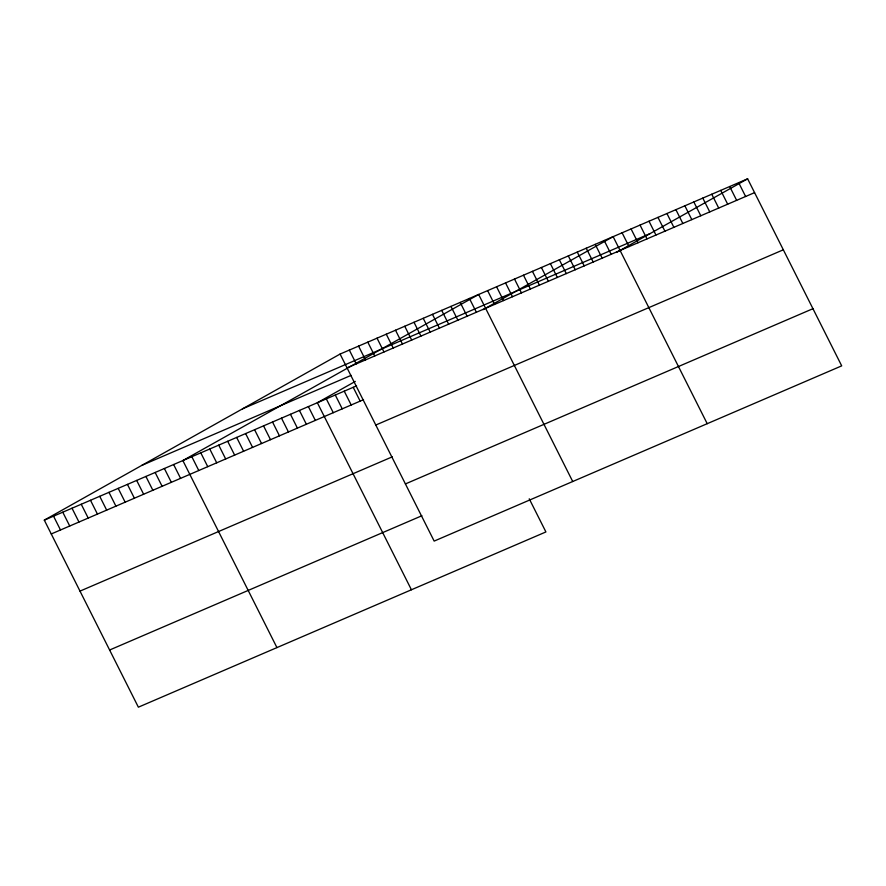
<?xml version="1.0" encoding="UTF-8"?>
<svg xmlns="http://www.w3.org/2000/svg" width="886" height="886" viewBox="0 0 886 886"><rect width="100%" height="100%" fill="white"/><g stroke="black" fill="none" stroke-linecap="round" stroke-linejoin="round"><path stroke-width="1.33" d="M529.23 498.796L545.909 531.943L138.371 707.183L44.3 520.137L340.091 354.057L747.629 178.817L841.7 365.863L434.162 541.091L340.091 354.057M355.308 381.412L317.354 402.731L411.425 589.777M483.125 309.646L613.134 236.651L707.216 423.685M616.49 252.455L747.629 178.817M242.476 408.856L650.014 233.627M347.035 367.867L754.573 192.639M141.915 465.327L351.077 375.387M44.3 520.137L356.571 385.864M51.255 533.959L363.526 399.686M375.786 425.036L783.324 249.797M80.006 591.117L392.276 456.844M405.411 483.933L812.949 308.693M109.62 650.014L421.902 515.741M738.658 182.671L745.613 196.493M729.699 186.525L736.643 200.347M720.728 190.379L727.683 204.201M711.768 194.244L718.712 208.055M702.797 198.099L709.752 211.909M693.827 201.953L700.782 215.763M684.867 205.807L691.811 219.628M675.896 209.661L682.851 223.482M666.937 213.515L673.881 227.337M657.966 217.369L664.921 231.191M649.006 221.223L655.95 235.045M640.035 225.077L646.99 238.899M631.076 228.931L638.02 242.753M622.105 232.796L629.06 246.607M604.174 240.505L611.118 254.315M595.204 244.359L602.159 258.169M586.244 248.213L593.188 262.034M577.273 252.067L584.228 265.889M568.314 255.921L575.258 269.743M559.343 259.775L566.298 273.597M550.383 263.629L557.327 277.451M541.412 267.483L548.368 281.305M532.442 271.337L539.397 285.159M523.482 275.203L530.426 289.013M514.511 279.057L521.466 292.867M505.552 282.911L512.496 296.721M496.581 286.765L503.536 300.575M487.621 290.619L494.565 304.441M572.721 481.519L478.65 294.473L182.859 460.554L276.941 647.6M469.414 298.449L476.369 312.26M460.177 302.414L467.121 316.236M450.941 306.39L457.885 320.211M441.704 310.366L448.648 324.176M432.468 314.331L439.412 328.152M423.231 318.307L430.175 332.117M413.995 322.271L420.939 336.093M404.747 326.247L411.702 340.069M395.51 330.223L402.465 344.034M386.274 334.188L393.229 348.01M377.037 338.164L383.992 351.986M367.801 342.14L374.756 355.95M358.564 346.105L365.519 359.926M349.328 350.081L356.272 363.902M353.215 387.315L360.159 401.125M344.244 391.169L351.199 404.98M335.285 395.023L342.229 408.834M326.314 398.877L333.269 412.699M308.383 406.585L315.338 420.407M299.424 410.44L306.368 424.261M290.453 414.294L297.397 428.115M281.482 418.148L288.437 431.969M272.523 422.002L279.467 435.823M263.552 425.867L270.507 439.677M254.592 429.721L261.536 443.532M245.621 433.575L252.576 447.386M236.662 437.429L243.606 451.24M227.691 441.283L234.646 455.105M218.731 445.137L225.675 458.959M209.76 448.992L216.705 462.813M200.79 452.846L207.745 466.667M191.83 456.7L198.774 470.521M173.623 464.53L180.578 478.351M164.386 468.506L171.341 482.316M155.15 472.471L162.105 486.292M145.913 476.446L152.857 490.268M136.677 480.422L143.621 494.233M127.44 484.387L134.384 498.209M118.203 488.363L125.147 502.174M108.967 492.328L115.911 506.15M99.73 496.304L106.674 510.126M90.483 500.28L97.438 514.09M81.246 504.245L88.201 518.066M72.01 508.221L78.965 522.042M62.773 512.197L69.728 526.007M53.537 516.161L60.492 529.983"/></g></svg>
